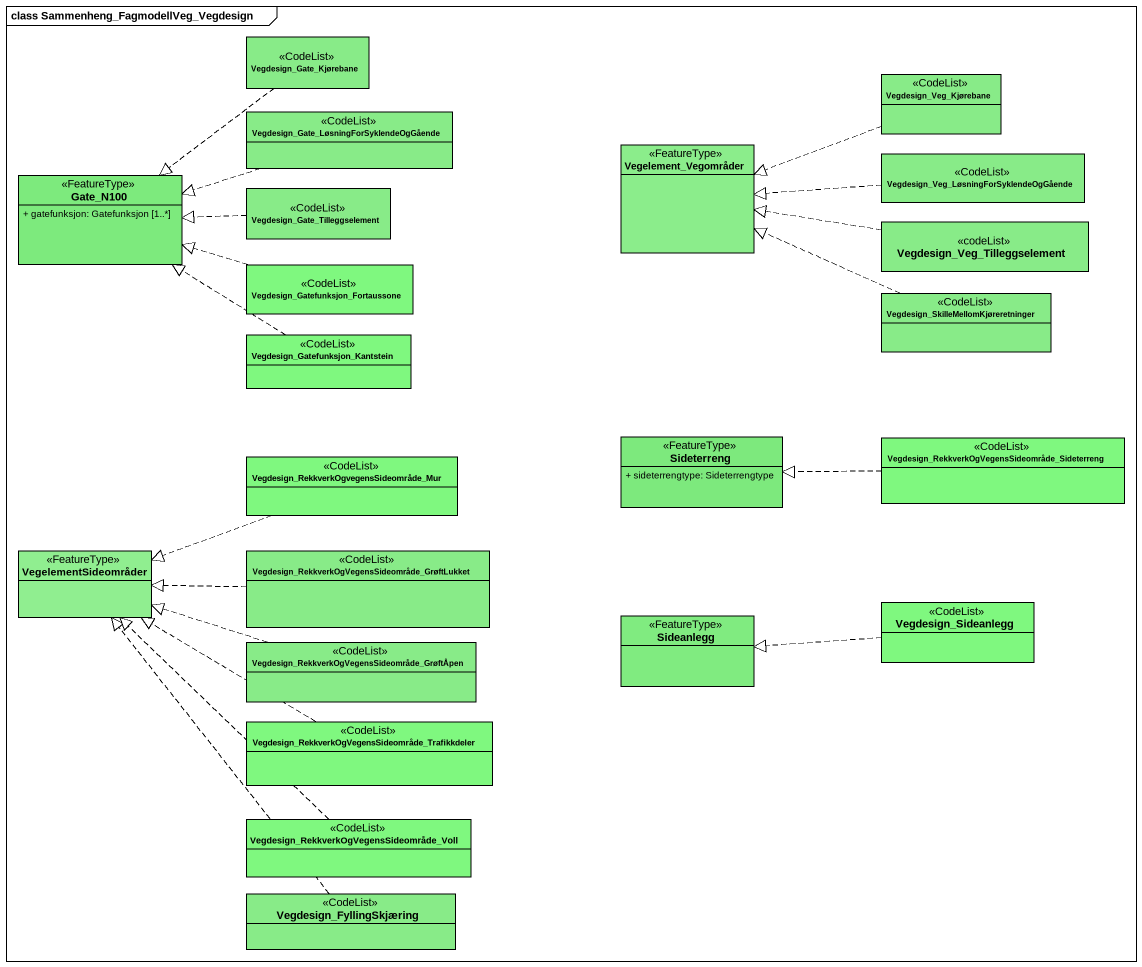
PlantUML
@startuml
mainframe class Sammenheng_FagmodellVeg_Vegdesign
hide circle
hide empty members
skinparam classAttributeIconSize 0
class Vegdesign_Gate_Kjørebane <<CodeList>> #88EB88
class Vegdesign_Veg_Kjørebane <<CodeList>> #88EB88
class "Vegdesign_Gate_LøsningForSyklendeOgGående" as Vegdesign_Gate <<CodeList>> #88EB88
class Vegelement_Vegområder <<FeatureType>> #8BED8B
class "Vegdesign_Veg_LøsningForSyklendeOgGående" as Vegdesign_Veg <<CodeList>> #88EB88
class Gate_N100 <<FeatureType>> #7DEA7D {
  + gatefunksjon: Gatefunksjon [1..*]
}
class "Vegdesign_Gate_Tilleggselement" as Vegdesign_Gate_2 <<CodeList>> #88EB88
class "Vegdesign_Veg_Tilleggselement" as Vegdesign_Veg_2 <<codeList>> #88EB88
class "Vegdesign_Gatefunksjon_Fortaussone" as Vegdesign_Gatefunksjon <<CodeList>> #7FF87F
class "Vegdesign_SkilleMellomKjøreretninger" as Vegdesign <<CodeList>> #88EB88
class "Vegdesign_Gatefunksjon_Kantstein" as Vegdesign_Gatefunksjon_2 <<CodeList>> #7FF87F
class Sideterreng <<FeatureType>> #7DE97D {
  + sideterrengtype: Sideterrengtype
}
class "Vegdesign_RekkverkOgVegensSideområde_Sideterreng" as Vegdesign_2 <<CodeList>> #7FF87F
class "Vegdesign_RekkverkOgvegensSideområde_Mur" as Vegdesign_3 <<CodeList>> #7FF87F
class VegelementSideområder <<FeatureType>> #90EE90
class "Vegdesign_RekkverkOgVegensSideområde_GrøftLukket" as Vegdesign_4 <<CodeList>> #88EB88
class Sideanlegg <<FeatureType>> #80EB80
class Vegdesign_Sideanlegg <<CodeList>> #7FF87F
class "Vegdesign_RekkverkOgVegensSideområde_GrøftÅpen" as Vegdesign_5 <<CodeList>> #88EB88
class "Vegdesign_RekkverkOgVegensSideområde_Trafikkdeler" as Vegdesign_6 <<CodeList>> #7FF87F
class "Vegdesign_RekkverkOgVegensSideområde_Voll" as Vegdesign_7 <<CodeList>> #7FF87F
class Vegdesign_FyllingSkjæring <<CodeList>> #88EB88
Vegdesign_Gate_Kjørebane ..|> Gate_N100
Vegdesign_Veg_Kjørebane .left.|> Vegelement_Vegområder
Vegdesign_Gate .left.|> Gate_N100
Vegdesign_Veg .left.|> Vegelement_Vegområder
Vegdesign_Gate_2 .left.|> Gate_N100
Vegdesign_Veg_2 .left.|> Vegelement_Vegområder
Vegdesign_Gatefunksjon .left.|> Gate_N100
Vegdesign .left.|> Vegelement_Vegområder
Vegdesign_Gatefunksjon_2 .up.|> Gate_N100
Vegdesign_2 .left.|> Sideterreng
Vegdesign_3 .left.|> VegelementSideområder
Vegdesign_4 .left.|> VegelementSideområder
Vegdesign_Sideanlegg .left.|> Sideanlegg
Vegdesign_5 .left.|> VegelementSideområder
Vegdesign_6 .left.|> VegelementSideområder
Vegdesign_7 .up.|> VegelementSideområder
Vegdesign_FyllingSkjæring .up.|> VegelementSideområder
@enduml
